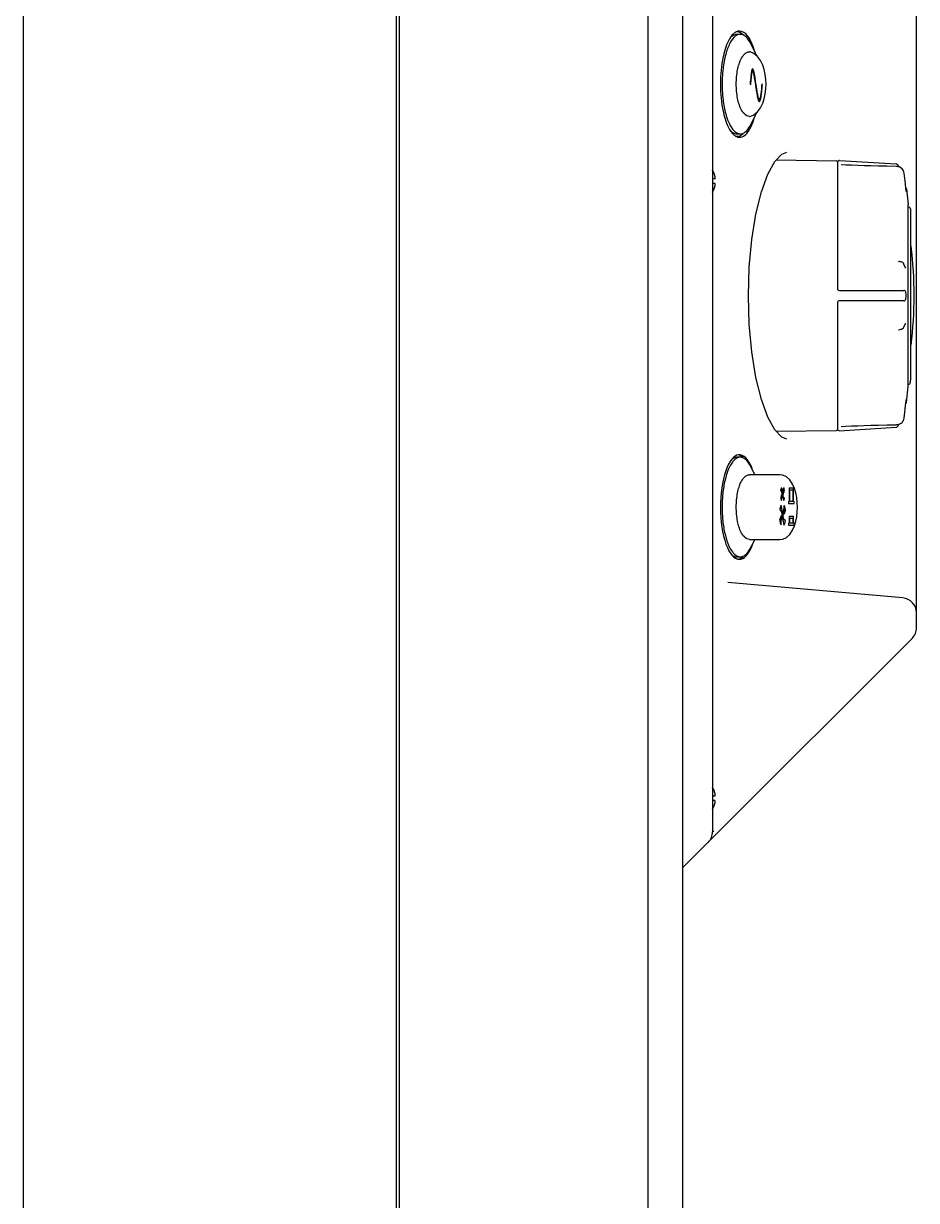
# Model space of a CAD drawing. Header units: millimetres. Extents: x 2482 to 7241, y 2335 to 6851.
# Drawn here: x 5711 to 5890.5, y 4806 to 5042.5 of the extents above; entities that cross this region are included whole.
import ezdxf

# ---------------------------------------------------------------- set-up
doc = ezdxf.new("R2010")
doc.units = ezdxf.units.MM
doc.header["$LTSCALE"] = 669.9
doc.layers.get('0').update_dxf_attribs({"linetype": 'CONTINUOUS'})
doc.layers.add('ASSI', color=7, linetype='CONTINUOUS')
doc.layers.add('GEOM', color=7, linetype='CONTINUOUS')

msp = doc.modelspace()

# ---------------------------------------------------------------- linework, layer by layer
at = {"color": 7, "linetype": 'Continuous'}
for p, q in [((5836.5, 5500.37), (5836.5, 3865.37)), ((5711, 4147.37), (5711, 5333.37)), ((5786.5, 5332.37), (5786.5, 3865.37)), ((5855.08, 5040.37), (5854.41, 5040.37)), ((5854.41, 5020.37), (5855.08, 5020.37)), ((5849.5, 5011.37), (5850, 5011.37)), ((5850, 5010.37), (5849.5, 5010.37)), ((5850, 5011.8), (5850, 5011.87)), ((5850, 5009.94), (5850, 5009.96)), ((5855.08, 4955.37), (5854.41, 4955.37)), ((5863.02, 4951.87), (5856.92, 4951.87)), ((5856.92, 4938.87), (5863.02, 4938.87)), ((5854.41, 4935.37), (5855.08, 4935.37)), ((5849.5, 4887.37), (5850, 4887.37)), ((5850, 4887.8), (5850, 4887.87)), ((5850, 4886.37), (5849.5, 4886.37)), ((5850, 4885.94), (5850, 4885.96))]:
    msp.add_line(p, q, dxfattribs=at)
at = {"linetype": 'Continuous'}
msp.add_line((5843.5, 5499.77), (5843.5, 3837.47), dxfattribs=at)
at = {"color": 7, "linetype": 'Continuous'}
for points in [[(5858.34, 5036.12), (5857.95, 5037.08), (5857.02, 5038.86)], [(5856.92, 5023.85), (5857.07, 5023.87), (5857.83, 5024.19), (5858.55, 5024.78), (5859.16, 5025.59), (5859.61, 5026.52), (5859.91, 5027.44), (5860.11, 5028.42), (5860.23, 5029.41), (5860.27, 5030.37), (5860.23, 5031.33), (5860.11, 5032.31), (5859.91, 5033.29), (5859.61, 5034.21), (5859.16, 5035.13), (5858.55, 5035.95), (5857.83, 5036.54), (5857.08, 5036.87), (5856.92, 5036.89)], [(5857.02, 5021.88), (5857.95, 5023.66), (5858.34, 5024.61)], [(5858.03, 4951.87), (5857.95, 4952.08), (5857.02, 4953.86)], [(5866.57, 4945.37), (5866.53, 4946.32), (5866.43, 4947.29), (5866.25, 4948.21), (5865.99, 4949.11), (5865.61, 4949.99), (5865.04, 4950.84), (5864.37, 4951.45), (5863.64, 4951.78), (5863.02, 4951.87)], [(5863.02, 4938.87), (5863.64, 4938.95), (5864.37, 4939.28), (5865.04, 4939.89), (5865.61, 4940.74), (5865.98, 4941.62), (5866.25, 4942.52), (5866.43, 4943.44), (5866.53, 4944.41), (5866.57, 4945.37)], [(5857.02, 4936.88), (5857.95, 4938.66), (5858.03, 4938.87)]]:
    msp.add_lwpolyline(points, dxfattribs=at)
for centre, radius, start, end in [((5878.71, 5030.37), 27.28, 178.3109, 181.6891), ((5877.57, 5030.42), 26.14, 174.0956, 178.3428), ((5877.38, 5030.31), 25.95, 181.6415, 185.9474), ((5845.39, 5010.68), 4.75, 28.9685, 30.2183), ((5845.4, 5010.68), 4.75, 28.0074, 28.9684), ((5845.4, 5010.68), 4.75, 26.6813, 28.0074), ((5845.4, 5010.69), 4.74, 25.5402, 26.6812), ((5845.41, 5010.69), 4.74, 24.5722, 25.5402), ((5845.41, 5010.69), 4.73, 23.3175, 24.5722), ((5845.41, 5010.69), 4.73, 22.5474, 23.3174), ((5845.42, 5010.69), 4.72, 21.0025, 22.5476), ((5845.43, 5010.7), 4.72, 20.5181, 21.0023), ((5845.44, 5010.7), 4.7, 18.4656, 20.5187), ((5845.46, 5010.71), 4.68, 17.3773, 18.465), ((5845.47, 5010.71), 4.67, 16.3949, 17.3772), ((5845.5, 5010.72), 4.64, 14.3176, 16.3964), ((5845.44, 5011.03), 4.7, 339.4813, 341.5344), ((5845.46, 5011.03), 4.68, 341.535, 342.6227), ((5845.47, 5011.02), 4.67, 342.6228, 343.6051), ((5845.5, 5011.01), 4.64, 343.6036, 345.6824), ((5848.03, 5011.62), 1.98, 4.6009, 5.2558), ((5848.04, 5011.62), 1.97, 3.2166, 4.6016), ((5848.03, 5011.62), 1.98, 354.8627, 355.7144), ((5848.01, 5011.62), 2.01, 352.7256, 354.8598), ((5848.01, 5010.11), 2.01, 5.1401, 7.2744), ((5848.03, 5010.12), 1.98, 4.2856, 5.1372), ((5848.04, 5010.12), 1.97, 355.3984, 356.7833), ((5848.01, 5010.12), 2.01, 352.7259, 354.7415), ((5848.05, 5011.62), 1.96, 2.3765, 3.2159), ((5848.06, 5011.62), 1.95, 1.1544, 2.3767), ((5848.06, 5011.62), 1.95, 359.0741, 1.1541), ((5848.06, 5011.62), 1.95, 358.0037, 359.0738), ((5848.05, 5011.62), 1.96, 356.9771, 358.0037), ((5848.04, 5011.62), 1.97, 355.714, 356.9767), ((5848.04, 5010.12), 1.97, 3.0233, 4.286), ((5848.05, 5010.12), 1.96, 1.9964, 3.0228), ((5848.06, 5010.12), 1.95, 0.9261, 1.9964), ((5848.06, 5010.12), 1.95, 358.8459, 0.9258), ((5848.06, 5010.12), 1.96, 357.6233, 358.8455), ((5848.05, 5010.12), 1.96, 356.7841, 357.6235), ((5845.39, 5011.05), 4.75, 329.7816, 331.0315), ((5845.4, 5011.05), 4.75, 331.0316, 331.9926), ((5845.4, 5011.05), 4.75, 331.9926, 333.3187), ((5845.4, 5011.05), 4.74, 333.3188, 334.4598), ((5845.41, 5011.05), 4.74, 334.4598, 335.4278), ((5845.41, 5011.05), 4.73, 335.4278, 336.6825), ((5845.41, 5011.04), 4.73, 336.6826, 337.4526), ((5845.42, 5011.04), 4.72, 337.4524, 338.9975), ((5845.43, 5011.04), 4.72, 338.9977, 339.4819), ((5877.57, 4945.42), 26.14, 174.0956, 178.3428), ((5878.71, 4945.37), 27.28, 178.3109, 181.6891), ((5877.38, 4945.31), 25.95, 181.6415, 185.9474), ((5845.39, 4886.68), 4.75, 28.9685, 30.2183), ((5845.4, 4886.68), 4.75, 28.0074, 28.9684), ((5845.4, 4886.68), 4.75, 26.6813, 28.0074), ((5845.4, 4886.69), 4.74, 25.5402, 26.6812), ((5845.41, 4886.69), 4.74, 24.5722, 25.5402), ((5845.41, 4886.69), 4.73, 23.3175, 24.5722), ((5845.41, 4886.69), 4.73, 22.5474, 23.3174), ((5845.42, 4886.69), 4.72, 21.0025, 22.5476), ((5845.43, 4886.7), 4.72, 20.5181, 21.0023), ((5845.44, 4886.7), 4.7, 18.4656, 20.5187), ((5845.46, 4886.71), 4.68, 17.3773, 18.465), ((5845.47, 4886.71), 4.67, 16.3949, 17.3772), ((5845.5, 4886.72), 4.64, 14.3176, 16.3964), ((5848.03, 4887.62), 1.98, 4.6009, 5.2558), ((5848.04, 4887.62), 1.97, 3.2166, 4.6016), ((5848.03, 4887.62), 1.98, 354.8627, 355.7144), ((5848.01, 4887.62), 2.01, 352.7256, 354.8598), ((5848.05, 4887.62), 1.96, 2.3765, 3.2159), ((5848.06, 4887.62), 1.95, 1.1544, 2.3767), ((5848.06, 4887.62), 1.95, 359.0741, 1.1541), ((5848.06, 4887.62), 1.95, 358.0037, 359.0738), ((5848.05, 4887.62), 1.96, 356.9771, 358.0037), ((5848.04, 4887.62), 1.97, 355.714, 356.9767), ((5845.39, 4887.05), 4.75, 329.7816, 331.0315), ((5845.4, 4887.05), 4.75, 331.0316, 331.9926), ((5845.4, 4887.05), 4.75, 331.9926, 333.3187), ((5845.4, 4887.05), 4.74, 333.3188, 334.4598), ((5845.41, 4887.05), 4.74, 334.4598, 335.4278), ((5845.41, 4887.05), 4.73, 335.4278, 336.6825), ((5845.41, 4887.04), 4.73, 336.6826, 337.4526), ((5845.42, 4887.04), 4.72, 337.4524, 338.9975), ((5845.43, 4887.04), 4.72, 338.9977, 339.4819), ((5845.44, 4887.03), 4.7, 339.4813, 341.5344), ((5845.46, 4887.03), 4.68, 341.535, 342.6227), ((5845.47, 4887.02), 4.67, 342.6228, 343.6051), ((5845.5, 4887.01), 4.64, 343.6036, 345.6824), ((5848.01, 4886.11), 2.01, 5.1401, 7.2744), ((5848.03, 4886.12), 1.98, 4.2856, 5.1372), ((5848.04, 4886.12), 1.97, 355.3984, 356.7833), ((5848.01, 4886.12), 2.01, 352.7259, 354.7415), ((5848.04, 4886.12), 1.97, 3.0233, 4.286), ((5848.05, 4886.12), 1.96, 1.9964, 3.0228), ((5848.06, 4886.12), 1.95, 0.9261, 1.9964), ((5848.06, 4886.12), 1.95, 358.8459, 0.9258), ((5848.06, 4886.12), 1.96, 357.6233, 358.8455), ((5848.05, 4886.12), 1.96, 356.7841, 357.6235)]:
    msp.add_arc(centre, radius, start, end, dxfattribs=at)
for centre, start_param, end_param in [((5854.41, 5030.37), 0, 0.345015), ((5854.41, 5030.37), -3.486458, -3.141593), ((5854.41, 4945.37), 0, 0.236849), ((5854.41, 4945.37), -3.422002, -3.141593)]:
    msp.add_ellipse(centre, major_axis=(0, 10), ratio=0.365465, start_param=start_param, end_param=end_param, dxfattribs=at)
for points, knots in [([(5855.08, 5040.37), (5854.09, 5040.37), (5853.05, 5038.87), (5852.41, 5037.24), (5851.89, 5035.49), (5851.67, 5034.09), (5851.57, 5033.11)], [0, 0, 0, 0, 0.355111, 0.493099, 0.64858, 1, 1, 1, 1]), ([(5857.02, 5038.86), (5856.77, 5039.27), (5856.28, 5039.98), (5855.44, 5040.37), (5855.08, 5040.37)], [0, 0, 0, 0, 0.575528, 1, 1, 1, 1]), ([(5854.28, 5030.37), (5854.28, 5031.33), (5854.39, 5032.69), (5854.8, 5034.34), (5855.3, 5035.7), (5856.14, 5036.87), (5856.92, 5036.87)], [0, 0, 0, 0, 0.390765, 0.551703, 0.685374, 1, 1, 1, 1]), ([(5856.92, 5023.87), (5856.14, 5023.87), (5855.3, 5025.04), (5854.8, 5026.39), (5854.39, 5028.05), (5854.28, 5029.41), (5854.28, 5030.37)], [0, 0, 0, 0, 0.314626, 0.448297, 0.609235, 1, 1, 1, 1]), ([(5851.57, 5027.62), (5851.67, 5026.64), (5851.9, 5025.24), (5852.41, 5023.49), (5853.06, 5021.86), (5854.09, 5020.37), (5855.08, 5020.37)], [0, 0, 0, 0, 0.351424, 0.506886, 0.644853, 1, 1, 1, 1]), ([(5855.08, 5020.37), (5855.44, 5020.37), (5856.28, 5020.75), (5856.77, 5021.46), (5857.02, 5021.88)], [0, 0, 0, 0, 0.424472, 1, 1, 1, 1]), ([(5855.08, 4955.37), (5854.69, 4955.37), (5854.06, 4955.05), (5853.45, 4954.35), (5853.16, 4953.88), (5853.02, 4953.62)], [0, 0, 0, 0, 0.416445, 0.68341, 1, 1, 1, 1]), ([(5857.02, 4953.86), (5856.77, 4954.27), (5856.28, 4954.98), (5855.44, 4955.37), (5855.08, 4955.37)], [0, 0, 0, 0, 0.575528, 1, 1, 1, 1]), ([(5852.74, 4953.03), (5852.42, 4952.32), (5851.93, 4950.69), (5851.66, 4949.01), (5851.57, 4948.11)], [0, 0, 0, 0, 0.460308, 1, 1, 1, 1]), ([(5854.28, 4945.37), (5854.28, 4946.33), (5854.39, 4947.69), (5854.8, 4949.34), (5855.3, 4950.7), (5856.14, 4951.87), (5856.92, 4951.87)], [0, 0, 0, 0, 0.390765, 0.551703, 0.685374, 1, 1, 1, 1]), ([(5856.92, 4938.87), (5856.14, 4938.87), (5855.3, 4940.04), (5854.8, 4941.39), (5854.39, 4943.05), (5854.28, 4944.41), (5854.28, 4945.37)], [0, 0, 0, 0, 0.314626, 0.448297, 0.609235, 1, 1, 1, 1]), ([(5851.57, 4942.62), (5851.66, 4941.71), (5851.93, 4940.04), (5852.43, 4938.42), (5852.74, 4937.7)], [0, 0, 0, 0, 0.539665, 1, 1, 1, 1]), ([(5853.02, 4937.12), (5853.16, 4936.85), (5853.45, 4936.39), (5854.06, 4935.69), (5854.69, 4935.37), (5855.08, 4935.37)], [0, 0, 0, 0, 0.316558, 0.58351, 1, 1, 1, 1]), ([(5855.08, 4935.37), (5855.44, 4935.37), (5856.28, 4935.75), (5856.77, 4936.46), (5857.02, 4936.88)], [0, 0, 0, 0, 0.424472, 1, 1, 1, 1])]:
    msp.add_open_spline(points, degree=3, knots=knots, dxfattribs=at)
for points in [[(5853.02, 4953.62), (5852.92, 4953.43), (5852.82, 4953.23), (5852.74, 4953.03)], [(5852.74, 4937.7), (5852.82, 4937.5), (5852.92, 4937.31), (5853.02, 4937.12)]]:
    msp.add_open_spline(points, degree=3, dxfattribs=at)
at = {"layer": 'ASSI', "color": 7, "linetype": 'Continuous'}
for p, q in [((5889.28, 5005.28), (5889.32, 5004.96)), ((5889.28, 4970.46), (5889.32, 4970.77))]:
    msp.add_line(p, q, dxfattribs=at)
msp.add_arc((5810.03, 4987.87), 80, 352.8664, 7.1336, dxfattribs=at)
at = {"layer": 'GEOM', "color": 7, "linetype": 'Continuous'}
for p, q in [((5786, 4038.37), (5786, 5504.37)), ((5849.5, 5265.63), (5849.5, 4880.11)), ((5890.5, 4921.11), (5890.5, 5224.63)), ((5857.56, 5033.05), (5857.37, 5033.05)), ((5857.07, 5030.37), (5857.18, 5030.27)), ((5859.52, 5030.27), (5859.4, 5030.27)), ((5859.52, 5030.27), (5859.41, 5030.37)), ((5858.66, 5027.29), (5858.91, 5027.29)), ((5862.32, 5015.13), (5874.4, 5014.95)), ((5874.6, 5014.75), (5874.6, 4989.32)), ((5875.02, 5015.01), (5886.41, 5014.32)), ((5886.44, 5013.8), (5884.59, 5013.85)), ((5886.58, 5013.8), (5886.44, 5013.8)), ((5886.61, 5013.79), (5886.58, 5013.8)), ((5886.87, 5013.91), (5886.9, 5013.74)), ((5887.29, 5013.58), (5887.15, 5013.66)), ((5887.61, 5013.35), (5887.45, 5013.48)), ((5887.79, 5013.13), (5887.61, 5013.35)), ((5887.88, 5012.95), (5887.79, 5013.13)), ((5888.27, 5010.36), (5888.02, 5012.5)), ((5888.38, 5009.42), (5888.27, 5010.36)), ((5888.42, 5009.08), (5888.38, 5009.42)), ((5888.43, 5009), (5888.42, 5009.08)), ((5888.45, 5008.86), (5888.43, 5009)), ((5888.47, 5008.77), (5888.45, 5008.86)), ((5888.46, 5008.79), (5888.46, 5008.8)), ((5888.47, 5008.78), (5888.46, 5008.79)), ((5888.49, 5009.33), (5888.84, 5006.17)), ((5888.84, 4969.57), (5888.84, 5006.17)), ((5889.32, 5004.96), (5889.33, 5004.84)), ((5889.33, 5004.84), (5889.33, 4970.89)), ((5886.87, 4994.76), (5886.86, 4994.76)), ((5886.98, 4994.73), (5886.86, 4994.76)), ((5888.26, 4993.55), (5887.99, 4994.2)), ((5888.34, 4993.38), (5888.26, 4993.55)), ((5875, 4988.92), (5887.96, 4988.92)), ((5888.35, 4988.6), (5888.31, 4988.7)), ((5874.6, 4986.42), (5874.6, 4960.98)), ((5887.96, 4986.82), (5875, 4986.82)), ((5888.37, 4987.23), (5888.39, 4987.34)), ((5887.99, 4981.54), (5888.31, 4982.28)), ((5888.31, 4982.28), (5888.34, 4982.35)), ((5886.86, 4980.98), (5886.97, 4981)), ((5886.86, 4980.98), (5886.87, 4980.98)), ((5886.94, 4980.96), (5886.98, 4981)), ((5886.99, 4981.01), (5887, 4981.02)), ((5888.49, 4966.41), (5888.84, 4969.57)), ((5889.32, 4970.77), (5889.33, 4970.89)), ((5888.46, 4966.92), (5888.47, 4966.96)), ((5888.46, 4966.95), (5888.47, 4966.96)), ((5888.02, 4963.24), (5888.38, 4966.31)), ((5888.38, 4966.31), (5888.42, 4966.64)), ((5888.42, 4966.64), (5888.43, 4966.72)), ((5888.43, 4966.72), (5888.44, 4966.81)), ((5888.44, 4966.81), (5888.45, 4966.87)), ((5888.45, 4966.87), (5888.46, 4966.92)), ((5887.29, 4962.16), (5887.45, 4962.25)), ((5887.44, 4962.25), (5887.61, 4962.39)), ((5862.32, 4960.61), (5874.4, 4960.78)), ((5875.02, 4960.72), (5886.41, 4961.42)), ((5886.42, 4961.93), (5886.57, 4961.94)), ((5886.57, 4961.94), (5886.61, 4961.94)), ((5886.87, 4961.83), (5886.9, 4962)), ((5886.9, 4961.99), (5886.99, 4962.02)), ((5863.2, 4948.73), (5863.21, 4948.73)), ((5863.33, 4949.21), (5863.34, 4949.21)), ((5863.5, 4948.08), (5863.51, 4948.08)), ((5863.8, 4949.26), (5863.81, 4949.26)), ((5864.89, 4949.21), (5865.78, 4949.21)), ((5864.89, 4949.21), (5864.89, 4946.51)), ((5864.9, 4949.21), (5864.9, 4946.51)), ((5865.02, 4948.81), (5865.66, 4948.81)), ((5865.02, 4946.51), (5865.02, 4948.81)), ((5865.65, 4948.81), (5865.65, 4946.51)), ((5865.66, 4948.81), (5865.66, 4946.51)), ((5865.78, 4946.51), (5865.78, 4949.21)), ((5863.21, 4947.13), (5863.22, 4947.13)), ((5863.32, 4945.78), (5863.33, 4945.78)), ((5863.35, 4946.68), (5863.36, 4946.68)), ((5863.82, 4946.72), (5863.83, 4946.72)), ((5863.88, 4945.71), (5863.89, 4945.71)), ((5864.75, 4946.51), (5864.9, 4946.51)), ((5864.75, 4946.51), (5864.75, 4946.11)), ((5864.75, 4946.11), (5865.93, 4946.11)), ((5864.76, 4946.51), (5864.76, 4946.11)), ((5865.66, 4946.51), (5865.02, 4946.51)), ((5865.93, 4946.51), (5865.78, 4946.51)), ((5865.93, 4946.11), (5865.93, 4946.51)), ((5863.01, 4944.79), (5863.02, 4944.79)), ((5863.5, 4943.89), (5863.51, 4943.89)), ((5864.17, 4944.66), (5864.18, 4944.66)), ((5864.89, 4943.56), (5865.78, 4943.56)), ((5864.89, 4943.56), (5864.89, 4942.16)), ((5864.9, 4943.56), (5864.9, 4942.16)), ((5865.78, 4942.16), (5865.78, 4943.56)), ((5862.99, 4942.87), (5863, 4942.87)), ((5863.28, 4941.82), (5863.29, 4941.82)), ((5863.84, 4941.76), (5863.85, 4941.76)), ((5864.16, 4942.74), (5864.09, 4942.72)), ((5864.75, 4942.16), (5864.9, 4942.16)), ((5864.75, 4942.16), (5864.75, 4941.76)), ((5864.75, 4941.76), (5865.93, 4941.76)), ((5864.76, 4942.16), (5864.76, 4941.76)), ((5865.02, 4943.16), (5865.66, 4943.16)), ((5865.02, 4942.16), (5865.02, 4943.16)), ((5865.66, 4942.16), (5865.02, 4942.16)), ((5865.65, 4943.16), (5865.65, 4942.16)), ((5865.66, 4943.16), (5865.66, 4942.16)), ((5865.93, 4942.16), (5865.78, 4942.16)), ((5865.93, 4941.76), (5865.93, 4942.16)), ((5887.76, 4927.11), (5852.57, 4930.19)), ((5849.98, 4879.35), (5889.62, 4918.99)), ((5849.62, 4880.31), (5849.63, 4880.11)), ((5843.5, 4872.87), (5849.5, 4878.87)), ((5849.98, 4879.35), (5849.5, 4878.87))]:
    msp.add_line(p, q, dxfattribs=at)
for points in [[(5864.47, 4959.05), (5863.43, 4959.43), (5862.03, 4960.91), (5860.63, 4963.44), (5859.33, 4966.98), (5858.23, 4971.42), (5857.4, 4976.55), (5856.89, 4982.1), (5856.72, 4987.84), (5856.89, 4993.58), (5857.39, 4999.13), (5858.22, 5004.26), (5859.32, 5008.71), (5860.61, 5012.26), (5862.01, 5014.8), (5863.41, 5016.29), (5864.47, 5016.69)], [(5884.59, 5013.85), (5882.88, 5013.89), (5881.35, 5013.94), (5879.97, 5013.98), (5878.68, 5014.02), (5877.46, 5014.06), (5876.27, 5014.11), (5875.38, 5014.16)], [(5887.45, 5013.48), (5887.16, 5013.66), (5886.83, 5013.76), (5886.61, 5013.79)], [(5888.02, 5012.5), (5887.97, 5012.76), (5887.79, 5013.13)], [(5886.99, 4994.72), (5886.95, 4994.76), (5886.94, 4994.78)], [(5887.39, 4994.63), (5887.24, 4994.67), (5886.98, 4994.73)], [(5886.98, 4994.73), (5887, 4994.72), (5886.99, 4994.72)], [(5887.99, 4994.2), (5887.88, 4994.36), (5887.73, 4994.49), (5887.54, 4994.59), (5887.38, 4994.63)], [(5888.31, 4988.7), (5888.23, 4988.81), (5888.1, 4988.89), (5887.95, 4988.92)], [(5888.39, 4988.38), (5888.38, 4988.5), (5888.35, 4988.6)], [(5888.39, 4987.34), (5888.4, 4987.49), (5888.41, 4987.66), (5888.41, 4987.86), (5888.41, 4988.05), (5888.4, 4988.23), (5888.39, 4988.38)], [(5887.95, 4986.82), (5888.09, 4986.84), (5888.22, 4986.92), (5888.3, 4987.02), (5888.35, 4987.13), (5888.37, 4987.23)], [(5887.38, 4981.1), (5887.53, 4981.15), (5887.72, 4981.24), (5887.87, 4981.36), (5887.99, 4981.53)], [(5886.97, 4981), (5887.23, 4981.06), (5887.39, 4981.1)], [(5886.61, 4961.94), (5886.82, 4961.97), (5887.15, 4962.08), (5887.44, 4962.25)], [(5887.61, 4962.39), (5887.79, 4962.61), (5887.88, 4962.79)], [(5887.79, 4962.6), (5887.97, 4962.97), (5888.02, 4963.24)], [(5875.38, 4961.58), (5876.27, 4961.62), (5877.46, 4961.67), (5878.68, 4961.72), (5879.96, 4961.76), (5881.35, 4961.8), (5882.87, 4961.84), (5884.58, 4961.89), (5886.42, 4961.93)]]:
    msp.add_lwpolyline(points, dxfattribs=at)
for centre, radius, start, end in [((5850.22, 5035.57), 7.78, 26.0612, 28.9122), ((5881.43, 5030.37), 30.34, 178.4417, 179.9998), ((5881.44, 5030.37), 30.35, 180.0001, 181.5569), ((5856.32, 5027.94), 2.44, 343.6976, 344.2903), ((5850.25, 5025.15), 7.75, 330.96, 333.9272), ((5874.4, 5014.75), 0.2, 0, 89.16), ((5875, 5014.61), 0.4, 86.5, 180), ((5886.38, 5013.82), 0.5, 10.5, 86.5), ((5887.99, 5009.27), 0.5, 6.339, 42.3729), ((5888.79, 5005.22), 0.5, 7, 83.8665), ((5875, 4989.32), 0.4, 180, 270), ((5875, 4986.42), 0.4, 90, 180), ((5888.79, 4970.52), 0.5, 276.1335, 353), ((5887.99, 4966.47), 0.5, 317.6271, 353.661), ((5874.4, 4960.98), 0.2, 270.84, 360), ((5875, 4961.12), 0.4, 180, 273.5), ((5886.38, 4961.92), 0.5, 273.5, 349.5), ((5864.06, 4947.42), 0.582, 150.1889, 150.4591), ((5863.98, 4947.3), 0.104, 259.6407, 263.1304), ((5868.24, 4943.99), 5.29, 170.8692, 171.2318), ((5863.09, 4944.67), 0.138, 89.5643, 93.4953), ((5864.13, 4943.15), 0.676, 147.9608, 148.2196), ((5862.19, 4944.82), 1.88, 321.4423, 325.3368), ((5864.09, 4942.86), 0.138, 266.1361, 269.562), ((5858.93, 4943.55), 5.29, 350.8669, 351.2318), ((5887.5, 4924.12), 3, 0, 85), ((5887.5, 4921.11), 3, 315, 360), ((5846.5, 4880.11), 3, 315, 360)]:
    msp.add_arc(centre, radius, start, end, dxfattribs=at)
for centre, start_param, end_param in [((5854.41, 5030.37), 5.950058, 6.32126), ((5854.41, 5030.37), 3.102062, 3.473885), ((5854.89, 4945.37), 5.538215, 10.191697), ((5854.41, 4945.37), 5.954674, 6.218551), ((5854.41, 4945.37), 3.198451, 3.468988)]:
    msp.add_ellipse(centre, major_axis=(0, 10.5), ratio=0.361984, start_param=start_param, end_param=end_param, dxfattribs=at)
for points in [[(5853.82, 5040.59), (5853.57, 5040.38), (5853.35, 5040.12), (5853.17, 5039.85)], [(5854.47, 5040.96), (5854.23, 5040.88), (5854.01, 5040.75), (5853.82, 5040.59)], [(5857.89, 5037.23), (5857.71, 5037.83), (5857.49, 5038.43), (5857.22, 5038.99)], [(5857.21, 5021.74), (5857.49, 5022.31), (5857.71, 5022.9), (5857.89, 5023.51)], [(5853.17, 5020.88), (5853.36, 5020.61), (5853.58, 5020.35), (5853.83, 5020.14)], [(5853.83, 5020.14), (5854.02, 5019.98), (5854.24, 5019.85), (5854.47, 5019.78)], [(5863.66, 4947.86), (5863.69, 4947.89), (5863.71, 4947.93), (5863.73, 4947.97)], [(5863.02, 4944.79), (5863.04, 4944.8), (5863.06, 4944.81), (5863.08, 4944.81)]]:
    msp.add_open_spline(points, degree=3, dxfattribs=at)
for points, knots in [([(5854.93, 5041.04), (5854.85, 5041.04), (5854.7, 5041.02), (5854.54, 5040.99), (5854.47, 5040.96)], [0, 0, 0, 0, 0.49413, 1, 1, 1, 1]), ([(5857.04, 5039.34), (5856.89, 5039.6), (5856.42, 5040.37), (5855.55, 5041.04), (5854.93, 5041.04)], [0, 0, 0, 0, 0.327846, 1, 1, 1, 1]), ([(5853.17, 5039.85), (5852.48, 5038.85), (5851.49, 5035.95), (5851.15, 5032.97), (5851.1, 5031.19)], [0, 0, 0, 0, 0.406264, 1, 1, 1, 1]), ([(5857.56, 5033.45), (5857.52, 5033.45), (5857.43, 5033.28), (5857.4, 5033.15), (5857.37, 5033.05)], [0, 0, 0, 0, 0.297472, 1, 1, 1, 1]), ([(5858.91, 5027.29), (5858.88, 5027.29), (5858.8, 5027.39), (5858.73, 5027.58), (5858.65, 5027.89), (5858.5, 5028.63), (5858.36, 5029.57), (5858.2, 5030.65), (5858.08, 5031.47), (5857.96, 5032.21), (5857.83, 5032.83), (5857.74, 5033.19), (5857.63, 5033.45), (5857.56, 5033.45)], [0, 0, 0, 0, 0.017148, 0.050605, 0.100141, 0.163449, 0.40911, 0.546123, 0.679982, 0.801239, 0.900538, 0.968886, 1, 1, 1, 1]), ([(5857.37, 5033.05), (5857.3, 5032.72), (5857.19, 5031.83), (5857.11, 5030.93), (5857.07, 5030.37)], [0, 0, 0, 0, 0.369701, 1, 1, 1, 1]), ([(5857.18, 5030.27), (5857.22, 5030.73), (5857.28, 5031.49), (5857.38, 5032.34), (5857.46, 5032.77), (5857.5, 5032.94), (5857.53, 5033.02), (5857.55, 5033.05), (5857.56, 5033.05)], [0, 0, 0, 0, 0.493701, 0.810855, 0.907171, 0.964901, 0.990865, 1, 1, 1, 1]), ([(5857.56, 5033.05), (5857.57, 5033.05), (5857.61, 5033.01), (5857.65, 5032.91), (5857.71, 5032.72), (5857.8, 5032.32), (5857.91, 5031.67), (5858.05, 5030.78), (5858.19, 5029.81), (5858.33, 5028.86), (5858.48, 5028.02), (5858.59, 5027.5), (5858.66, 5027.28)], [0, 0, 0, 0, 0.005969, 0.023364, 0.056397, 0.104023, 0.23349, 0.392814, 0.56462, 0.732715, 0.882109, 1, 1, 1, 1]), ([(5851.1, 5029.54), (5851.15, 5027.77), (5851.49, 5024.79), (5852.48, 5021.88), (5853.17, 5020.88)], [0, 0, 0, 0, 0.593718, 1, 1, 1, 1]), ([(5859.41, 5030.37), (5859.37, 5029.89), (5859.31, 5029.09), (5859.19, 5028.12), (5859.09, 5027.58), (5859, 5027.34), (5858.94, 5027.29), (5858.91, 5027.29)], [0, 0, 0, 0, 0.455613, 0.760153, 0.932702, 0.976695, 1, 1, 1, 1]), ([(5858.91, 5026.89), (5858.95, 5026.89), (5859.05, 5026.97), (5859.17, 5027.28), (5859.3, 5027.9), (5859.42, 5028.95), (5859.49, 5029.78), (5859.52, 5030.27)], [0, 0, 0, 0, 0.034927, 0.094125, 0.283069, 0.57719, 1, 1, 1, 1]), ([(5858.66, 5027.28), (5858.69, 5027.19), (5858.74, 5027.05), (5858.85, 5026.89), (5858.91, 5026.89)], [0, 0, 0, 0, 0.622046, 1, 1, 1, 1]), ([(5854.93, 5019.7), (5855.11, 5019.7), (5856.05, 5019.88), (5856.67, 5020.74), (5857.03, 5021.39)], [0, 0, 0, 0, 0.198758, 1, 1, 1, 1]), ([(5854.47, 5019.78), (5854.54, 5019.75), (5854.7, 5019.71), (5854.85, 5019.7), (5854.93, 5019.7)], [0, 0, 0, 0, 0.505869, 1, 1, 1, 1]), ([(5863.33, 4949.21), (5863.32, 4949.18), (5863.26, 4949.02), (5863.22, 4948.86), (5863.2, 4948.73)], [0, 0, 0, 0, 0.215972, 1, 1, 1, 1]), ([(5863.5, 4948.08), (5863.48, 4948.24), (5863.44, 4948.46), (5863.29, 4948.72), (5863.2, 4948.73)], [0, 0, 0, 0, 0.652735, 1, 1, 1, 1]), ([(5863.34, 4949.21), (5863.33, 4949.18), (5863.27, 4949.02), (5863.23, 4948.86), (5863.21, 4948.73)], [0, 0, 0, 0, 0.215972, 1, 1, 1, 1]), ([(5863.21, 4948.73), (5863.3, 4948.72), (5863.45, 4948.46), (5863.49, 4948.24), (5863.51, 4948.08)], [0, 0, 0, 0, 0.347232, 1, 1, 1, 1]), ([(5863.5, 4948.08), (5863.42, 4947.96), (5863.31, 4947.64), (5863.24, 4947.32), (5863.21, 4947.13)], [0, 0, 0, 0, 0.424647, 1, 1, 1, 1]), ([(5863.51, 4948.08), (5863.43, 4947.96), (5863.32, 4947.64), (5863.25, 4947.32), (5863.22, 4947.13)], [0, 0, 0, 0, 0.424647, 1, 1, 1, 1]), ([(5863.62, 4948.23), (5863.61, 4948.33), (5863.55, 4948.67), (5863.47, 4949.01), (5863.34, 4949.21)], [0, 0, 0, 0, 0.301334, 1, 1, 1, 1]), ([(5863.81, 4949.26), (5863.81, 4949.06), (5863.78, 4948.71), (5863.69, 4948.36), (5863.62, 4948.23)], [0, 0, 0, 0, 0.575776, 1, 1, 1, 1]), ([(5863.62, 4948.24), (5863.69, 4948.37), (5863.77, 4948.72), (5863.8, 4949.06), (5863.8, 4949.26)], [0, 0, 0, 0, 0.427712, 1, 1, 1, 1]), ([(5863.73, 4947.97), (5863.76, 4948.03), (5863.86, 4948.29), (5863.92, 4948.58), (5863.95, 4948.81)], [0, 0, 0, 0, 0.206992, 1, 1, 1, 1]), ([(5863.95, 4948.81), (5863.94, 4948.85), (5863.91, 4949), (5863.86, 4949.16), (5863.81, 4949.26)], [0, 0, 0, 0, 0.285642, 1, 1, 1, 1]), ([(5863.32, 4945.78), (5863.28, 4945.72), (5863.13, 4945.43), (5863.06, 4945.09), (5863.01, 4944.83)], [0, 0, 0, 0, 0.193684, 1, 1, 1, 1]), ([(5863.33, 4945.78), (5863.25, 4945.66), (5863.12, 4945.33), (5863.05, 4944.99), (5863.02, 4944.79)], [0, 0, 0, 0, 0.425699, 1, 1, 1, 1]), ([(5863.21, 4947.13), (5863.22, 4947.08), (5863.26, 4946.93), (5863.3, 4946.78), (5863.35, 4946.68)], [0, 0, 0, 0, 0.285642, 1, 1, 1, 1]), ([(5863.22, 4947.13), (5863.23, 4947.08), (5863.27, 4946.93), (5863.31, 4946.78), (5863.36, 4946.68)], [0, 0, 0, 0, 0.285642, 1, 1, 1, 1]), ([(5863.62, 4944.03), (5863.61, 4944.19), (5863.54, 4944.77), (5863.43, 4945.36), (5863.33, 4945.78)], [0, 0, 0, 0, 0.266183, 1, 1, 1, 1]), ([(5863.36, 4946.68), (5863.37, 4946.88), (5863.39, 4947.23), (5863.48, 4947.57), (5863.55, 4947.7)], [0, 0, 0, 0, 0.575115, 1, 1, 1, 1]), ([(5863.55, 4947.71), (5863.57, 4947.6), (5863.62, 4947.27), (5863.71, 4946.93), (5863.83, 4946.72)], [0, 0, 0, 0, 0.301334, 1, 1, 1, 1]), ([(5863.55, 4947.69), (5863.56, 4947.59), (5863.62, 4947.26), (5863.7, 4946.92), (5863.82, 4946.72)], [0, 0, 0, 0, 0.301139, 1, 1, 1, 1]), ([(5863.89, 4945.71), (5863.9, 4945.38), (5863.87, 4944.81), (5863.75, 4944.23), (5863.62, 4944.03)], [0, 0, 0, 0, 0.578379, 1, 1, 1, 1]), ([(5863.62, 4944.04), (5863.74, 4944.25), (5863.86, 4944.82), (5863.89, 4945.39), (5863.88, 4945.71)], [0, 0, 0, 0, 0.424482, 1, 1, 1, 1]), ([(5863.96, 4947.2), (5863.87, 4947.22), (5863.73, 4947.47), (5863.69, 4947.7), (5863.66, 4947.86)], [0, 0, 0, 0, 0.351217, 1, 1, 1, 1]), ([(5863.83, 4946.72), (5863.85, 4946.76), (5863.91, 4946.91), (5863.94, 4947.07), (5863.96, 4947.2)], [0, 0, 0, 0, 0.215972, 1, 1, 1, 1]), ([(5864.18, 4944.66), (5864.16, 4944.77), (5864.1, 4945.13), (5864.01, 4945.49), (5863.89, 4945.71)], [0, 0, 0, 0, 0.297516, 1, 1, 1, 1]), ([(5863.5, 4943.89), (5863.45, 4943.83), (5863.24, 4943.51), (5863.09, 4943.16), (5862.99, 4942.87)], [0, 0, 0, 0, 0.209313, 1, 1, 1, 1]), ([(5863.51, 4943.89), (5863.46, 4943.83), (5863.25, 4943.51), (5863.1, 4943.16), (5863, 4942.87)], [0, 0, 0, 0, 0.209313, 1, 1, 1, 1]), ([(5863.09, 4944.81), (5863.21, 4944.81), (5863.43, 4944.43), (5863.48, 4944.12), (5863.51, 4943.89)], [0, 0, 0, 0, 0.338546, 1, 1, 1, 1]), ([(5863.5, 4943.89), (5863.47, 4944.1), (5863.41, 4944.41), (5863.24, 4944.76), (5863.13, 4944.8)], [0, 0, 0, 0, 0.637684, 1, 1, 1, 1]), ([(5863.29, 4941.82), (5863.27, 4942.15), (5863.3, 4942.72), (5863.42, 4943.3), (5863.55, 4943.5)], [0, 0, 0, 0, 0.577796, 1, 1, 1, 1]), ([(5863.54, 4943.49), (5863.56, 4943.33), (5863.63, 4942.75), (5863.74, 4942.17), (5863.84, 4941.76)], [0, 0, 0, 0, 0.266105, 1, 1, 1, 1]), ([(5863.55, 4943.51), (5863.57, 4943.35), (5863.64, 4942.76), (5863.75, 4942.18), (5863.85, 4941.76)], [0, 0, 0, 0, 0.266183, 1, 1, 1, 1]), ([(5864.08, 4942.72), (5863.96, 4942.73), (5863.75, 4943.11), (5863.7, 4943.42), (5863.66, 4943.65)], [0, 0, 0, 0, 0.342442, 1, 1, 1, 1]), ([(5863.74, 4943.75), (5863.78, 4943.81), (5863.96, 4944.1), (5864.09, 4944.41), (5864.17, 4944.66)], [0, 0, 0, 0, 0.21597, 1, 1, 1, 1]), ([(5862.99, 4942.87), (5863, 4942.77), (5863.06, 4942.41), (5863.15, 4942.05), (5863.28, 4941.82)], [0, 0, 0, 0, 0.297516, 1, 1, 1, 1]), ([(5863, 4942.87), (5863.01, 4942.77), (5863.07, 4942.41), (5863.16, 4942.05), (5863.29, 4941.82)], [0, 0, 0, 0, 0.297516, 1, 1, 1, 1]), ([(5863.85, 4941.76), (5863.88, 4941.81), (5864.04, 4942.11), (5864.11, 4942.44), (5864.15, 4942.71)], [0, 0, 0, 0, 0.193689, 1, 1, 1, 1])]:
    msp.add_open_spline(points, degree=3, knots=knots, dxfattribs=at)

doc.saveas('drawing.dxf')
